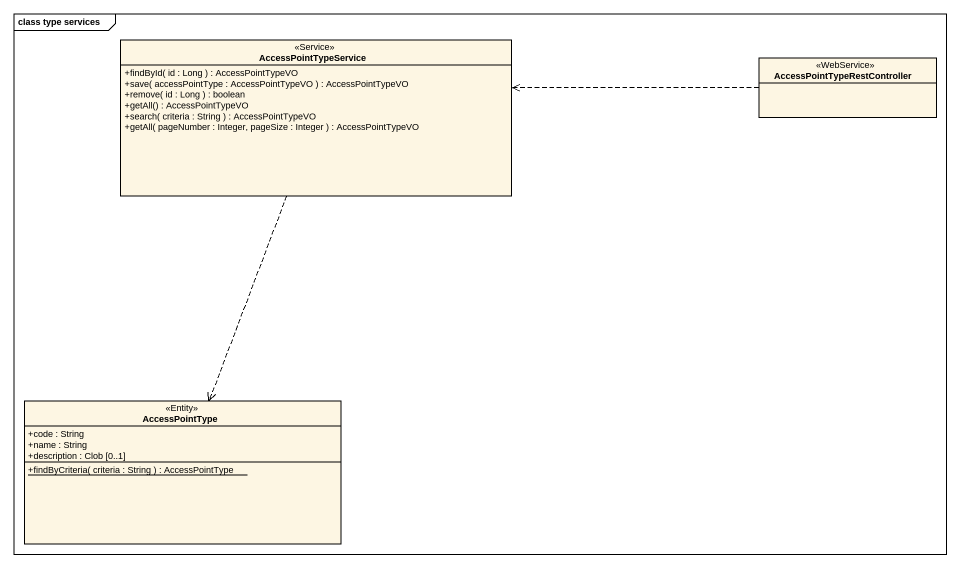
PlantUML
@startuml
mainframe class type services
hide circle
hide empty members
skinparam classAttributeIconSize 0
class AccessPointTypeService <<Service>> {
  +findById( id : Long ) : AccessPointTypeVO
  +save( accessPointType : AccessPointTypeVO ) : AccessPointTypeVO
  +remove( id : Long ) : boolean
  +getAll() : AccessPointTypeVO
  +search( criteria : String ) : AccessPointTypeVO
  +getAll( pageNumber : Integer, pageSize : Integer ) : AccessPointTypeVO
}
class "AccessPointTypeRestController" as AccessPointTypeRestControlle <<WebService>>
class AccessPointType <<Entity>> {
  +code : String
  +name : String
  +description : Clob [0..1]
  {static} +findByCriteria( criteria : String ) : AccessPointType
}
AccessPointTypeService ..> AccessPointType
AccessPointTypeRestControlle .left.> AccessPointTypeService
@enduml
